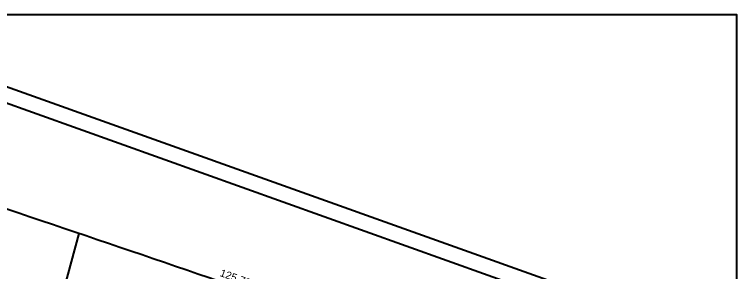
# Model space of a CAD drawing. Header units: millimetres. Extents: x 0 to 6982707, y 6395274 to 12792127.
# Drawn here: x 3491281.6 to 3491572.3, y 6395480.7 to 6395584.3 of the extents above; entities that cross this region are included whole.
import ezdxf

# ---------------------------------------------------------------- set-up
doc = ezdxf.new("R2010")
doc.units = ezdxf.units.MM
doc.header["$LTSCALE"] = 0.01
for name, color, linetype in [('arboles', 8, 'Continuous'), ('loteo', 4, 'Continuous'), ('MEDIDALOTE', 2, 'Continuous')]:
    doc.layers.add(name, color=color, linetype=linetype)
doc.styles.add('FIJOS', font='times.ttf')
doc.dimstyles.new('PERIMETRO', dxfattribs={"dimtxt": 10, "dimasz": 2, "dimexe": 1.25, "dimexo": 0.625, "dimgap": 0.01, "dimtad": 1, "dimjust": 2, "dimzin": 1, "dimdsep": 46, "dimtxsty": 'FIJOS', "dimblk1": 'NONE', "dimsah": 1, "dimcen": 0, "dimse1": 1, "dimse2": 1, "dimsd1": 1, "dimsd2": 1, "dimclrd": 256, "dimclre": 256, "dimclrt": 2, "dimaunit": 1, "dimadec": 0, "dimazin": 0, "dimtfac": 1, "dimtofl": 0, "dimtmove": 0, "dimatfit": 3, "dimldrblk": 'NONE', "dimfxl": 1, "dimtolj": 1, "dimtzin": 0, "dimarcsym": 0})

# ---------------------------------------------------------------- blocks, each defined once
blk = doc.blocks.new('*D30')
at = {"layer": 'Defpoints', "color": 0, "transparency": 16777216}
for p in [(3491305.01, 6395503.34), (3491438.27, 6395455.72), (3491437.2, 6395452.75)]:
    blk.add_point(p, dxfattribs=at)
at = {"layer": 'MEDIDALOTE', "color": 2, "transparency": 16777216, "insert": (3491370.61, 6395478.18), "char_height": 10, "attachment_point": 5, "rotation": 340.3352, "style": 'FIJOS'}
blk.add_mtext('\\A1;{\\fArial|b0|i0|c0|p34;\\H0.3x;\\C4;125.72}', dxfattribs=at)
blk = doc.blocks.new('_NONE')
at = {"color": 0, "linetype": 'ByBlock'}
blk.add_circle((0, 0), 0.25, dxfattribs=at)
blk = doc.blocks.new('*D31')
at = {"layer": 'Defpoints', "color": 0, "transparency": 16777216}
for p in [(3491305.29, 6395502.55), (3491308.32, 6395501.66), (3491265.39, 6395366.78)]:
    blk.add_point(p, dxfattribs=at)
at = {"layer": 'MEDIDALOTE', "color": 2, "transparency": 16777216, "insert": (3491286.75, 6395433.72), "char_height": 10, "attachment_point": 5, "rotation": 73.6233, "style": 'FIJOS'}
blk.add_mtext('\\A1;{\\fArial|b0|i0|c0|p34;\\H0.3x;\\C4;136.34}', dxfattribs=at)

msp = doc.modelspace()

# ---------------------------------------------------------------- linework, layer by layer
at = {"layer": 'arboles'}
for p, q in [((3491572.317, 6395443.399), (3491178.139, 6395584.315)), ((3491572.317, 6395450.051), (3491196.746, 6395584.315))]:
    msp.add_line(p, q, dxfattribs=at)
at = {"layer": 'loteo', "ltscale": 0.01}
msp.add_line((3491307.539, 6395496.031), (3491268.789, 6395352.914), dxfattribs=at)
at = {"layer": 'loteo', "color": 2, "ltscale": 0.01}
msp.add_lwpolyline([(3491572.317, 6395273.515), (3491134.237, 6395273.515), (3491134.237, 6395584.315), (3491572.317, 6395584.315)], close=True, dxfattribs=at)
at = {"layer": 'loteo', "ltscale": 0.01}
msp.add_arc((3488062.787, 6385911.252), 10119.11, 70.0403029, 71.7647201, dxfattribs=at)

# ---------------------------------------------------------------- dimensions: what is measured, and where the dimension line sits
at = {"layer": 'MEDIDALOTE'}
for base, p1, p2, angle, text, picture, middle in [((3491308.32, 6395501.658), (3491265.393, 6395366.779), (3491305.292, 6395502.548), 73.62332, '{\\fArial|b0|i0|c0|p34;\\H0.3x;\\C4;136.34}', '*D31', (3491288.227, 6395433.283)), ((3491437.204, 6395452.746), (3491305.009, 6395503.339), (3491438.266, 6395455.718), 340.33519, '{\\fArial|b0|i0|c0|p34;\\H0.3x;\\C4;125.72}', '*D30', (3491370.094, 6395476.729))]:
    dim = msp.add_linear_dim(base=base, p1=p1, p2=p2, angle=angle, text=text, dimstyle='PERIMETRO', dxfattribs=at)
    dim.commit()
    dim.dimension.update_dxf_attribs({"geometry": picture, "text_midpoint": middle, "dimtype": 161})

doc.saveas('drawing.dxf')
